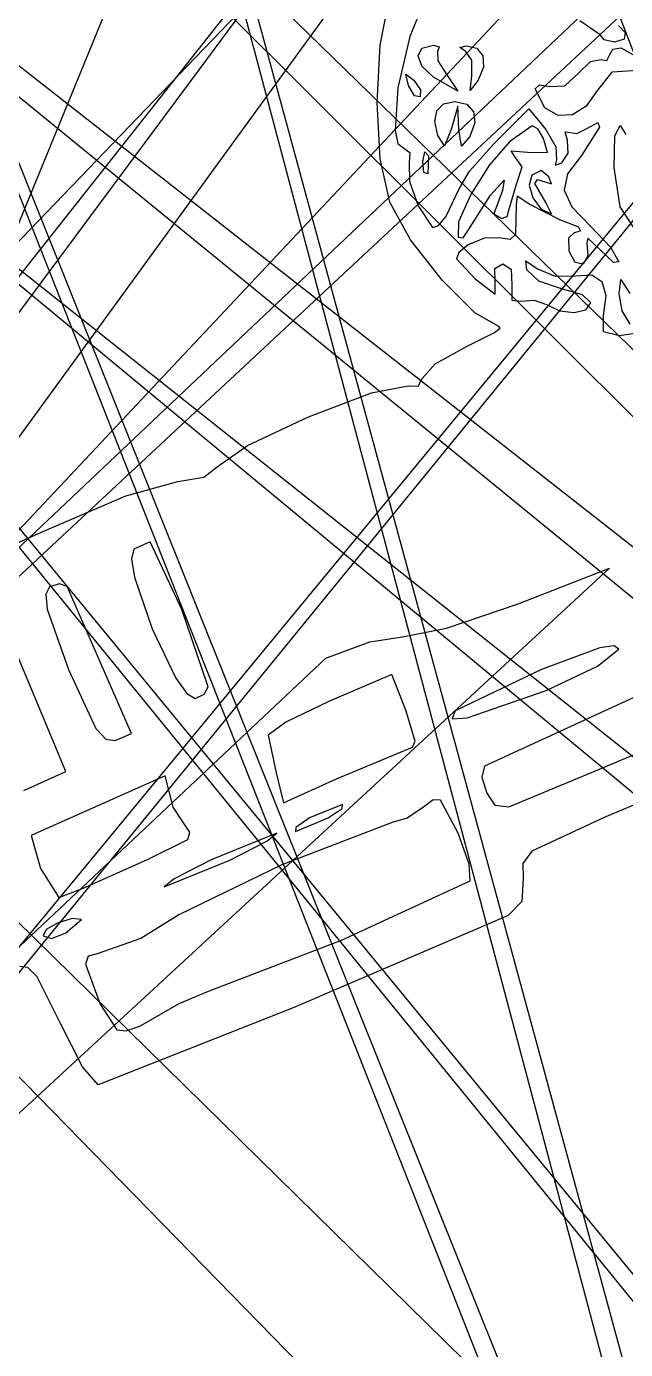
# Model space of a CAD drawing. Extents: x -99 to 383, y -48 to 207.
# Drawn here: x 226.87 to 244.91, y 39.46 to 79.32 of the extents above; entities that cross this region are included whole.
import ezdxf

# ---------------------------------------------------------------- set-up
doc = ezdxf.new("R2010")
doc.units = 0

msp = doc.modelspace()

# ---------------------------------------------------------------- linework, layer by layer
at = {"layer": 'Image'}
for p, q in [((273.982457, 3.103029), (215.3537, 156.51022)), ((166.53033, 146.068913), (308.474, 7.96748)), ((308.474, 4.29859), (166.53033, 146.068913)), ((161.699763, 143.387504), (273.915, 5.55531)), ((275.804872, 4.426422), (162.461, 142.25861)), ((202.65367, 135.061888), (254.608, 5.35692)), ((254.608, 3.38137), (202.65367, 135.061888)), ((218.740431, 135.062069), (253.668, 6.63229)), ((253.668, 3.52785), (218.740431, 135.062069)), ((287.803434, 129.276459), (180.027, 14.5318)), ((269.82279, 128.949632), (181.121, 9.3302)), ((189.474889, 5.28117), (288.73179, 126.877473)), ((288.73179, 126.877473), (189.475, 6.55117)), ((181.121003, 4.386279), (269.82279, 126.313033)), ((164.041, 4.39569), (292.05781, 125.536891)), ((290.70622, 122.503006), (164.041, 4.39569)), ((173.22724, 4.154825), (264.17345, 119.32546)), ((160.36382, 3.856558), (270.58014, 118.601208)), ((237.508837, 99.925168), (196.929, 0.982481)), ((202.9359, 90.835211), (310.308, 5.57376)), ((320.06511, 4.90085), (212.693, 89.062808)), ((209.426537, 85.800668), (308.051, 4.10983)), ((315.38877, 4.726578), (216.76431, 85.256971)), ((237.514328, 78.753618), (237.791371, 80.143581)), ((238.957294, 80.348954), (238.406767, 79.016748)), ((244.141039, 79.068701), (243.526344, 79.488476)), ((244.694646, 79.351371), (244.897818, 79.136489)), ((238.406767, 79.016748), (238.052255, 77.469379)), ((244.141043, 79.068701), (244.141039, 79.068701)), ((244.2677, 78.916033), (244.141043, 79.068701)), ((244.870268, 78.939085), (244.572222, 78.852533)), ((244.897818, 79.136489), (244.870268, 78.939085)), ((237.42455, 77.026867), (237.514328, 78.753618)), ((238.657173, 78.436664), (238.77495, 78.668051)), ((238.77495, 78.668051), (239.124772, 78.75846)), ((239.124772, 78.75846), (239.290102, 78.703011)), ((239.290102, 78.703011), (239.248611, 78.569696)), ((239.248611, 78.569696), (239.25269, 78.284573)), ((239.917688, 78.68866), (240.102702, 78.736179)), ((240.089438, 78.581538), (239.917688, 78.68866)), ((240.279077, 78.3055), (240.089438, 78.581538)), ((240.102702, 78.736179), (240.431256, 78.665939)), ((240.431256, 78.665939), (240.613574, 78.436489)), ((244.572222, 78.852533), (244.2677, 78.916033)), ((244.423261, 78.45959), (244.523442, 78.640568)), ((244.523442, 78.640568), (244.763695, 78.682083)), ((244.763695, 78.682083), (245.302693, 78.379617)), ((238.771784, 78.124058), (238.657173, 78.436664)), ((239.25269, 78.284573), (239.527531, 77.864141)), ((240.281688, 77.827706), (240.279077, 78.3055)), ((240.613574, 78.436489), (240.631776, 78.098429)), ((243.494356, 77.910203), (243.856274, 78.268909)), ((243.856274, 78.268909), (244.160343, 78.323201)), ((244.160343, 78.323201), (244.346031, 78.296238)), ((244.346031, 78.296238), (244.423261, 78.45959)), ((238.373639, 77.546845), (238.290676, 77.880417)), ((238.290676, 77.880417), (238.531627, 77.704833)), ((239.119128, 77.789993), (238.771784, 78.124058)), ((239.119156, 77.789993), (239.119128, 77.789993)), ((239.852087, 77.369728), (239.119156, 77.789993)), ((239.527531, 77.864141), (239.852087, 77.369728)), ((240.225518, 77.392182), (240.281631, 77.827702)), ((240.281631, 77.827702), (240.281688, 77.827706)), ((240.631776, 78.098429), (240.467982, 77.702359)), ((243.075489, 77.533409), (243.494356, 77.910203)), ((244.492053, 77.939655), (244.06741, 77.403224)), ((245.12574, 77.981457), (244.492053, 77.939655)), ((238.052255, 77.469379), (237.968343, 76.188066)), ((238.556138, 77.235848), (238.373639, 77.546845)), ((238.373639, 77.546845), (238.373639, 77.546845)), ((238.531627, 77.704833), (238.73289, 77.412597)), ((238.73289, 77.412597), (238.724328, 77.198772)), ((240.467982, 77.702359), (240.225518, 77.392182)), ((242.180472, 77.44004), (242.317204, 77.562148)), ((242.475168, 76.86836), (242.180472, 77.44004)), ((242.317204, 77.562148), (242.628386, 77.512343)), ((242.628386, 77.512343), (243.075489, 77.533409)), ((244.06741, 77.403224), (243.726055, 76.922315)), ((237.521286, 75.329421), (237.42455, 77.026867)), ((238.724328, 77.198772), (238.556138, 77.235848)), ((239.221351, 76.779892), (239.426124, 76.990444)), ((239.426124, 76.990444), (239.7666, 77.065132)), ((239.7666, 77.065132), (240.123937, 76.979972)), ((240.123937, 76.979972), (240.328395, 76.750032)), ((239.162251, 76.453745), (239.221351, 76.779892)), ((239.851464, 76.924018), (239.654925, 76.218463)), ((239.888181, 76.218463), (239.851464, 76.924018)), ((240.328395, 76.750032), (240.363757, 76.413616)), ((240.953451, 75.796666), (241.999221, 76.842416)), ((241.999221, 76.842416), (242.504173, 76.218821)), ((242.47517, 76.868354), (242.475168, 76.86836)), ((242.875866, 76.636718), (242.47517, 76.868354)), ((243.310851, 76.660759), (242.875866, 76.636718)), ((243.726055, 76.922315), (243.310851, 76.660759)), ((237.968343, 76.188066), (238.051169, 75.79756)), ((239.258798, 76.032272), (239.162251, 76.453745)), ((239.654925, 76.218463), (239.457878, 75.720107)), ((239.967757, 75.717201), (239.888181, 76.218463)), ((240.363757, 76.413616), (240.213809, 76.009032)), ((242.093158, 76.327604), (241.427387, 75.858549)), ((242.263494, 76.240001), (242.093158, 76.327604)), ((242.440877, 75.947807), (242.263494, 76.240001)), ((242.504173, 76.218821), (242.806987, 75.691332)), ((243.157573, 75.885632), (243.09274, 76.149273)), ((243.09274, 76.149273), (243.182973, 76.141757)), ((243.182973, 76.141757), (243.435925, 76.092406)), ((243.435925, 76.092406), (243.762347, 76.25547)), ((244.126971, 76.283455), (243.576645, 75.436815)), ((243.762347, 76.25547), (244.070397, 76.428909)), ((244.070397, 76.428909), (244.126971, 76.283455)), ((244.589202, 76.027273), (244.742428, 76.336761)), ((244.742428, 76.336761), (244.915656, 76.061872)), ((238.051169, 75.79756), (238.229613, 75.654024)), ((239.258798, 76.032264), (239.258798, 76.032272)), ((239.457878, 75.720107), (239.258798, 76.032264)), ((240.213809, 76.009032), (239.967757, 75.717201)), ((240.212319, 74.962763), (240.953451, 75.796666)), ((241.427387, 75.858549), (240.808191, 75.154782)), ((242.552115, 75.520173), (242.440877, 75.947807)), ((243.180006, 75.500414), (243.157573, 75.885632)), ((244.565305, 75.070301), (244.589202, 76.027273)), ((238.229613, 75.654024), (238.411604, 75.52487)), ((238.411604, 75.52487), (238.387686, 75.212812)), ((238.801118, 75.254203), (238.857661, 75.547175)), ((238.857661, 75.547175), (238.971608, 75.424713)), ((238.971608, 75.424713), (238.949313, 74.883787)), ((241.558989, 75.413795), (241.465366, 75.571371)), ((241.465366, 75.571371), (241.953084, 75.537719)), ((241.794207, 75.090578), (241.558989, 75.413795)), ((241.953084, 75.537719), (242.552115, 75.520173)), ((242.806987, 75.691332), (242.825934, 75.298797)), ((242.987788, 75.215629), (243.180006, 75.500414)), ((243.576645, 75.436815), (243.157002, 74.879629)), ((237.803789, 74.027371), (237.521286, 75.329421)), ((238.387686, 75.212812), (238.397917, 74.650175)), ((238.83544, 74.922263), (238.80109, 75.254203)), ((238.80109, 75.254203), (238.801118, 75.254203)), ((239.898731, 74.426356), (240.212319, 74.962763)), ((240.808191, 75.154782), (240.24349, 74.258463)), ((241.625735, 74.572483), (241.794207, 75.090578)), ((242.36488, 74.984379), (242.088743, 74.843934)), ((242.600186, 74.788367), (242.36488, 74.984379)), ((242.825934, 75.298797), (242.787185, 75.141753)), ((242.787185, 75.141753), (242.987788, 75.215629)), ((244.74265, 73.890926), (244.565305, 75.070301)), ((238.397917, 74.650175), (238.660284, 73.917022)), ((238.949313, 74.883787), (238.83544, 74.922263)), ((240.84, 74.242938), (241.249589, 74.690689)), ((241.249589, 74.690689), (241.200285, 74.384049)), ((241.384915, 73.760482), (241.625735, 74.572483)), ((242.088743, 74.843934), (242.003064, 74.543358)), ((242.003064, 74.543358), (242.120098, 74.155902)), ((242.174161, 74.589841), (242.251035, 74.71478)), ((242.50361, 74.017162), (242.174161, 74.589841)), ((242.251035, 74.71478), (242.49091, 74.639323)), ((242.49091, 74.639323), (242.676654, 74.58046)), ((242.676654, 74.58046), (242.600186, 74.788367)), ((243.157002, 74.879629), (243.057103, 74.391131)), ((239.496, 73.582123), (239.898731, 74.426356)), ((240.24349, 74.258463), (239.879698, 73.439987)), ((240.154989, 73.166969), (240.839998, 74.242939)), ((240.839998, 74.242939), (240.84, 74.242938)), ((241.200285, 74.384049), (240.944479, 73.678494)), ((241.645803, 74.211191), (241.609445, 73.94552)), ((242.027811, 73.957881), (241.645803, 74.211191)), ((242.120098, 74.155902), (242.369127, 73.821102)), ((243.057103, 74.391131), (243.28753, 73.891172)), ((238.434182, 72.895689), (237.803789, 74.027371)), ((238.660284, 73.917022), (239.095192, 73.26292)), ((241.35453, 73.602919), (241.384915, 73.760482)), ((241.609445, 73.94552), (241.593377, 73.056798)), ((242.925418, 73.500348), (242.027811, 73.957881)), ((242.369127, 73.821102), (242.679434, 73.678494)), ((242.503751, 74.01716), (242.50361, 74.017162)), ((242.679434, 73.678494), (242.503751, 74.01716)), ((243.28753, 73.891172), (243.858867, 73.299605)), ((245.16339, 73.243721), (244.74265, 73.890926)), ((239.267229, 73.313935), (239.496, 73.582123)), ((239.879698, 73.439987), (239.863227, 72.969749)), ((240.944479, 73.678494), (241.177058, 73.537383)), ((241.177058, 73.537383), (241.35453, 73.602919)), ((243.497172, 73.279103), (242.925418, 73.500348)), ((287.038559, 73.455787), (244.264259, 55.493587)), ((239.095192, 73.26292), (239.267229, 73.313935)), ((239.863227, 72.969749), (240.020369, 72.956235)), ((240.020369, 72.956235), (240.154989, 73.166969)), ((240.681888, 72.95311), (240.171468, 72.737709)), ((241.154842, 72.94267), (240.681888, 72.95311)), ((241.593377, 73.056798), (241.428657, 72.906718)), ((243.197142, 72.94915), (243.367886, 73.114023)), ((243.211817, 72.552754), (243.197142, 72.94915)), ((243.367886, 73.114023), (243.549576, 73.163856)), ((243.549576, 73.163856), (243.497172, 73.279103)), ((243.858867, 73.299605), (244.456825, 72.675376)), ((239.386037, 71.67327), (238.434182, 72.895689)), ((240.171468, 72.737709), (239.884302, 72.512526)), ((241.428657, 72.906718), (241.154842, 72.94267)), ((243.394616, 72.205261), (243.211817, 72.552754)), ((243.774537, 72.944913), (243.73644, 72.789793)), ((243.73644, 72.789793), (243.770953, 72.412241)), ((244.140525, 72.588871), (243.774537, 72.944913)), ((244.539562, 72.20977), (244.140525, 72.588871)), ((244.456825, 72.675376), (244.705533, 72.233915)), ((239.884302, 72.512526), (239.811413, 72.324166)), ((239.811413, 72.324166), (240.377462, 71.715359)), ((240.970806, 72.027357), (241.21346, 72.17329)), ((241.21346, 72.17329), (241.464928, 72.005665)), ((241.930416, 71.985141), (241.900046, 72.263469)), ((241.900046, 72.263469), (242.257088, 72.024181)), ((243.627982, 72.157968), (243.394616, 72.205261)), ((243.770953, 72.412241), (243.627982, 72.157968)), ((244.705533, 72.233915), (244.539562, 72.20977)), ((240.976224, 71.621255), (240.970806, 72.027357)), ((241.464928, 72.005665), (241.478777, 71.532)), ((242.294598, 71.644711), (241.930416, 71.985141)), ((242.257088, 72.024181), (242.782942, 71.796076)), ((242.782942, 71.796076), (243.402458, 71.810508)), ((243.402458, 71.810508), (243.890067, 71.836272)), ((243.890067, 71.836272), (244.196801, 71.634145)), ((240.368345, 70.691717), (239.386037, 71.67327)), ((240.377462, 71.715359), (240.983718, 71.254023)), ((240.983718, 71.254023), (240.976224, 71.621255)), ((241.478777, 71.532), (241.48039, 71.070867)), ((242.975176, 71.420697), (242.294598, 71.644711)), ((243.610814, 71.238135), (242.975176, 71.420697)), ((244.196801, 71.634145), (244.313247, 71.217885)), ((244.714063, 71.265473), (244.761635, 71.69847)), ((244.761635, 71.69847), (245.037913, 71.279584)), ((241.48039, 71.070867), (241.767603, 71.046166)), ((241.767603, 71.046166), (242.156287, 71.079346)), ((242.156287, 71.079346), (242.521898, 70.940821)), ((243.866828, 70.997364), (243.610814, 71.238135)), ((243.713151, 70.788437), (243.866828, 70.997364)), ((244.313247, 71.217885), (244.229989, 70.601248)), ((244.807489, 70.757386), (244.714063, 71.265473)), ((241.090099, 70.282631), (240.368345, 70.691717)), ((242.521898, 70.940821), (242.921956, 70.755173)), ((242.921956, 70.755173), (243.358617, 70.706043)), ((243.358617, 70.706043), (243.713151, 70.788437)), ((244.229989, 70.601248), (244.236156, 70.127292)), ((245.04415, 70.348252), (244.807489, 70.757386)), ((240.957021, 70.102459), (241.127654, 70.232406)), ((241.127654, 70.232406), (241.090099, 70.282631)), ((240.118691, 69.682207), (240.957021, 70.102459)), ((244.236156, 70.127292), (244.72907, 70.009584)), ((244.72907, 70.009584), (245.1761, 70.08014)), ((239.171929, 69.153475), (240.118691, 69.682207)), ((238.778141, 68.712492), (239.171929, 69.153475)), ((238.659206, 68.486493), (238.778141, 68.712492)), ((235.359185, 67.561314), (237.256473, 68.281294)), ((237.256473, 68.281294), (238.357009, 68.495604)), ((238.357009, 68.495604), (238.659206, 68.486493)), ((233.523038, 66.699204), (235.359185, 67.561314)), ((232.605919, 66.058504), (233.523038, 66.699204)), ((232.202349, 65.743907), (232.605919, 66.058504)), ((229.85793, 65.177959), (231.427499, 65.608095)), ((231.427499, 65.608095), (232.202349, 65.743907)), ((227.411199, 64.126425), (229.85793, 65.177959)), ((214.649283, 64.082789), (272.147, 7.61816)), ((225.106244, 63.099121), (227.411199, 64.126425)), ((230.59341, 63.795181), (230.100679, 63.568745)), ((231.544156, 61.754216), (230.59341, 63.795181)), ((230.100679, 63.568745), (230.024311, 63.286392)), ((244.422892, 62.997824), (182.797, 6.10326)), ((230.024311, 63.286392), (230.116937, 62.726641)), ((241.671232, 61.929704), (244.422892, 62.997824)), ((269.485598, 3.808621), (211.987822, 62.671783)), ((230.116937, 62.726641), (230.646832, 61.169903)), ((227.561592, 62.434224), (227.444623, 62.21757)), ((227.444623, 62.21757), (227.491386, 61.769867)), ((227.860786, 62.526696), (227.561592, 62.434224)), ((228.09375, 62.448391), (227.860786, 62.526696)), ((230.02934, 58.018511), (228.09375, 62.448391)), ((239.513, 61.197383), (241.671232, 61.929704)), ((227.491386, 61.769867), (228.128378, 59.952484)), ((232.3385, 59.426231), (231.544156, 61.754216)), ((228.053506, 56.870869), (226.265576, 61.167249)), ((230.646832, 61.169903), (231.365699, 59.688433)), ((238.188102, 60.936607), (239.513, 61.197383)), ((235.877832, 60.289489), (237.207717, 60.777464)), ((237.207717, 60.777464), (238.188102, 60.936607)), ((244.13675, 60.597985), (242.37649, 59.946511)), ((244.564554, 60.664053), (244.13675, 60.597985)), ((244.70482, 60.560705), (244.564554, 60.664053)), ((174.251948, 2.287938), (235.877832, 60.289489)), ((244.062324, 60.044125), (244.70482, 60.560705)), ((228.128378, 59.952484), (228.956691, 58.169659)), ((237.86584, 59.797862), (235.99349, 58.99912)), ((238.289512, 58.719282), (237.86584, 59.797862)), ((242.37649, 59.946511), (239.78005, 58.702661)), ((242.5176, 59.315335), (244.062324, 60.044125)), ((231.365699, 59.688433), (231.694538, 59.222769)), ((232.214997, 59.2058), (232.338505, 59.426234)), ((232.338505, 59.426234), (232.3385, 59.426231)), ((231.694538, 59.222769), (231.948869, 59.072136)), ((231.948869, 59.072136), (232.214997, 59.2058)), ((235.99349, 58.99912), (234.67819, 58.366344)), ((240.132615, 58.487678), (242.5176, 59.315337)), ((245.26881, 59.151426), (240.65657, 57.040116)), ((242.5176, 59.315337), (242.5176, 59.315335)), ((243.99891, 56.893106), (249.64335, 59.281776)), ((238.572366, 57.790894), (238.289512, 58.719282)), ((239.78005, 58.702661), (239.682005, 58.460302)), ((234.67819, 58.366344), (234.14508, 57.96663)), ((239.682005, 58.460302), (240.132615, 58.487678)), ((228.956691, 58.169659), (229.252158, 57.850998)), ((229.252158, 57.850998), (229.535448, 57.812344)), ((229.535448, 57.812344), (230.029336, 58.018502)), ((230.029336, 58.018502), (230.02934, 58.018511)), ((234.14508, 57.96663), (234.388525, 56.83327)), ((236.199039, 56.652696), (238.251609, 57.506226)), ((238.251609, 57.506226), (238.25161, 57.506222)), ((238.25161, 57.506222), (238.488732, 57.609452)), ((238.488732, 57.609452), (238.572366, 57.790894)), ((240.65657, 57.040116), (240.580698, 56.7025)), ((226.783506, 56.306899), (228.053506, 56.870869)), ((231.043507, 56.745165), (227.007107, 54.945795)), ((231.158315, 56.273499), (231.043507, 56.745165)), ((234.388525, 56.83327), (234.608009, 55.933654)), ((234.608009, 55.933654), (236.199039, 56.652696)), ((240.580698, 56.7025), (240.732262, 56.219925)), ((241.387934, 55.81414), (243.998812, 56.893126)), ((243.998812, 56.893126), (243.99891, 56.893106)), ((231.285269, 55.800104), (231.158315, 56.273499)), ((240.732262, 56.219925), (240.973833, 55.864026)), ((236.378933, 55.878443), (235.391156, 55.475111)), ((236.370995, 55.759964), (236.378933, 55.878443)), ((239.11744, 56.023941), (238.821466, 55.796625)), ((239.336284, 56.010707), (239.11744, 56.023941)), ((239.869436, 55.020514), (239.336284, 56.010707)), ((240.973833, 55.864026), (241.387934, 55.81414)), ((231.59051, 55.324282), (231.285269, 55.800104)), ((234.967823, 55.071779), (235.9556, 55.475111)), ((235.391156, 55.475111), (234.975761, 55.190258)), ((235.9556, 55.475111), (236.370995, 55.759964)), ((235.9556, 55.475111), (235.9556, 55.475111)), ((238.333966, 55.469989), (237.87955, 55.334131)), ((238.821466, 55.796625), (238.333966, 55.469989)), ((244.264259, 55.493587), (242.082452, 54.470759)), ((231.785481, 55.047919), (231.59051, 55.324282)), ((231.724232, 54.825757), (231.785481, 55.047919)), ((234.40341, 55.016251), (232.42786, 54.215423)), ((234.105312, 54.774792), (234.40341, 55.016251)), ((237.87955, 55.334131), (234.551356, 54.063007)), ((234.975761, 55.190258), (234.967823, 55.071779)), ((240.19507, 54.086753), (239.869436, 55.020514)), ((227.007107, 54.945795), (227.285766, 53.955202)), ((230.53218, 54.234072), (231.724232, 54.825757)), ((232.9923, 54.2051), (234.105312, 54.774792)), ((228.5516, 53.348846), (230.53218, 54.234072)), ((232.42786, 54.215423), (231.314848, 53.64362)), ((242.082452, 54.470759), (241.812662, 54.107018)), ((227.285766, 53.955202), (227.837348, 53.076275)), ((231.01675, 53.404269), (232.9923, 54.205099)), ((234.551356, 54.063007), (231.45223, 52.552521)), ((232.9923, 54.205099), (232.9923, 54.2051)), ((240.223991, 53.581074), (240.19507, 54.086753)), ((241.812662, 54.107018), (241.823149, 53.638747)), ((231.314848, 53.64362), (231.01675, 53.404269)), ((236.355071, 51.794233), (240.223991, 53.581074)), ((241.823149, 53.638747), (241.785712, 52.953737)), ((227.837348, 53.076275), (228.551595, 53.348842)), ((228.551595, 53.348842), (228.5516, 53.348846)), ((241.785712, 52.953737), (241.369138, 52.538637)), ((227.823583, 52.320176), (227.463346, 52.11484)), ((228.243569, 52.450582), (227.823583, 52.320176)), ((228.053613, 52.013114), (228.522102, 52.419474)), ((228.5221, 52.419475), (228.243569, 52.450582)), ((228.522102, 52.419474), (228.5221, 52.419475)), ((231.45223, 52.552521), (230.314521, 51.847816)), ((241.369138, 52.538637), (234.896136, 49.757628)), ((227.463346, 52.11484), (227.36406, 51.921158)), ((227.36406, 51.921158), (227.628911, 51.847373)), ((227.628911, 51.847373), (228.053613, 52.013114)), ((230.314521, 51.847816), (228.99817, 51.383021)), ((232.350331, 50.254134), (236.355071, 51.794233)), ((228.722003, 51.311919), (228.642182, 51.066907)), ((228.642182, 51.066907), (229.082103, 49.864911)), ((228.99817, 51.383021), (228.722003, 51.311919)), ((226.911353, 50.969422), (226.662938, 51.003907)), ((227.183398, 50.693815), (226.911353, 50.969422)), ((227.894128, 49.285597), (227.183398, 50.693815)), ((231.46263, 49.885371), (232.350331, 50.254134)), ((229.082103, 49.864911), (229.587431, 49.088103)), ((230.281543, 49.204353), (231.462643, 49.885372)), ((231.462643, 49.885372), (231.46263, 49.885371)), ((234.896136, 49.757628), (229.023238, 47.431497)), ((228.550852, 47.976139), (227.894128, 49.285597)), ((229.587431, 49.088103), (229.867044, 49.058741)), ((229.867044, 49.058741), (230.281543, 49.204353)), ((229.023238, 47.431497), (228.550852, 47.976139))]:
    msp.add_line(p, q, dxfattribs=at)

doc.saveas('drawing.dxf')
